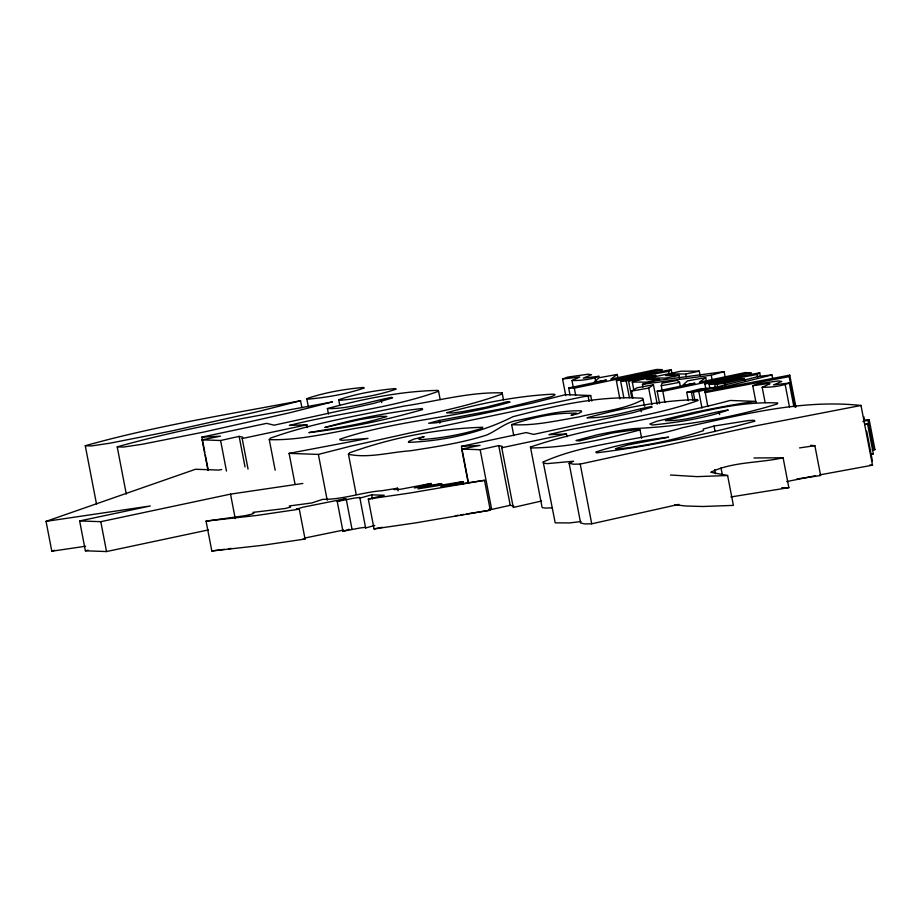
<?xml version="1.0" encoding="UTF-8"?>
<svg xmlns="http://www.w3.org/2000/svg" width="921" height="921" viewBox="0 0 921 921"><rect width="100%" height="100%" fill="white"/><g stroke="black" fill="none" stroke-linecap="round" stroke-linejoin="round"><path stroke-width="1.38" d="M662.326 391.31L661.255 385.749L661.969 383.217L677.027 380.408L679.571 382.365L680.366 386.532M789.182 376.608L789.734 375.146L705.014 391.333L705.141 392.622L789.182 376.608L795.076 407.163M248.06 469.1L242.177 438.534L242.707 437.187L239.138 436.37L220.591 440.503L202.09 439.847L207.985 470.401M541.525 501.024L513.262 507.471L501.761 447.744L502.29 446.397L498.733 445.58L480.175 449.713L461.686 449.057L468.098 482.397M269.277 439.651L270.429 438.154C313.451 422.716 359.006 415.59 403.594 406.138C436.243 401.372 469.054 391.886 502.152 392.887L501.024 394.395C458.013 409.799 412.481 416.914 367.893 426.377C335.232 431.166 302.41 440.652 269.277 439.651L275.172 470.205M356.22 494.542L348.46 454.272L349.589 452.787C392.012 437.648 437.763 428.576 482.777 427.275L481.879 428.392C461.962 434.516 441.182 438.315 420.379 439.662L418.456 438.799L424.167 436.623L413.897 439.133L409.235 441.124L408.36 442.379C444.175 440.929 480.681 433.112 512.87 416.718C555.052 405.827 598.926 395.374 642.662 398.263L644.712 406.357M619.868 398.862L616.391 380.81L617.864 379.487L671.225 369.666L672.031 373.834M705.958 389.502L704.887 383.953L706.361 382.629L759.721 372.809L760.251 375.584M573.334 387.488L571.987 380.546L579.804 377.023L562.57 379.003L565.77 395.673M765.121 402.569L762.185 387.292L769.991 383.769L768.828 383.458L752.756 385.749L755.968 402.419M643.376 399.415C623.966 409.995 600.515 411.388 579.251 416.891C556.975 420.609 534.261 426.112 511.65 424.604L513.791 435.714M678.881 504.374L591.719 523.807L584.87 523.922L580.633 523.036L569.132 463.309L573.599 461.225L547.247 463.631L543.701 463.125L543.194 461.962C586.965 442.437 636.791 441.493 682.426 427.735C741.083 415.175 800.43 398.977 860.997 405.459L872.498 465.186L819.725 474.891M632.831 398.033L631.495 391.091L648.695 388.063L653.461 384.782L657.214 404.227M730.906 496.949L788.848 487.646L783.103 457.783C759.422 463.159 732.794 461.49 710.782 472.266L727.625 475.524L733.381 505.387L702.815 506.492L685.673 505.997L674.851 504.731M616.391 380.81L668.646 371.347L671.225 369.666M704.887 383.953L757.131 374.49L759.721 372.809M328.486 414.139L327.416 408.579C363.288 398.839 400.589 391.241 437.797 390.377L438.557 391.252C390.711 408.613 338.629 412.746 289.378 425.433L306.889 424.788L307.43 427.563M618.026 378.612L617.22 374.444L610.819 379.141L656.708 369.448L662.349 369.643L574.313 388.178L568.66 387.971L570.007 394.925M706.511 381.755L705.705 377.587L699.315 382.273L745.193 372.591L750.845 372.786L751.375 375.561M631.495 391.091L637.136 387.753L653.461 384.782M552.531 507.816L545.474 508.081L542.308 507.678L541.962 506.769L530.461 447.042C595.058 425.099 664.26 418.433 730.111 400.462L755.761 401.372L742.971 403.191A79.183 5.25 -10.9 0 0 692.12 412.815L656.823 421.3L649.835 423.959L652.206 425.018C677.856 422.428 703.863 418.445 728.292 410.029C708.237 412.654 686.329 421.519 665.376 420.575C701.929 411.514 739.92 401.165 777.785 402.972L777.22 403.985C731.17 418.065 682.772 426.342 634.604 428.553A33.283 2.21 -10.9 0 0 596.382 435.034L576.028 440.537L579.24 440.929L612.799 432.905L639.162 429.186L640.026 429.934L641.626 438.269M511.65 424.604C532.085 417.558 554.972 412.389 576.454 413.276L571.055 415.394L578.779 413.402L581.565 411.791L581.255 410.835C559.945 410.236 538.831 416.211 518.016 420.31C506.113 421.899 497.363 430.349 486.829 434.977C461.985 443.001 436.001 446.777 410.271 450.806C389.963 452.176 368.458 458.497 348.46 454.272M633.878 390.343L632.278 382.019L636.446 380.569L681.114 371.198L699.258 371.151L700.064 375.319M96.509 504.063L85.273 445.729C155.776 425.905 228.592 414.3 300.557 400.739L301.904 407.681M117.209 446.858C187.7 427.033 260.528 415.429 332.493 401.878L289.562 412.804L203.875 432.041L141.995 444.302L123.379 447.065L117.209 446.858L126.304 494.082M571.987 380.546C581.013 380.615 590.706 379.59 599.134 376.263L583.258 378.186L591.558 374.709L588.082 374.202L567.658 377.115L562.57 379.003M762.185 387.292C771.199 387.361 780.893 386.336 789.32 383.009L793.867 406.622M306.774 398.643C324.894 392.427 344.12 389.249 363.162 387.442L364.302 387.994C346.169 394.2 326.943 397.388 307.902 399.184L306.774 398.643L308.374 406.978M338.698 399.772C356.83 393.566 376.056 390.377 395.097 388.581L396.226 389.123C378.105 395.339 358.879 398.517 339.837 400.324L338.698 399.772L339.768 405.332M398.091 490.928L397.573 488.222L394.073 489.535L400.52 489.27L430.89 483.49L431.419 486.207M752.756 385.749L757.845 383.861L778.268 380.949L781.756 381.467L773.444 384.932L789.32 383.009M85.618 546.234L51.806 551.219L46.05 521.367L195.528 469.261L218.853 470.078L221.673 469.491M51.806 551.219L54.489 550.286M294.985 483.939L289.102 453.374L318.378 454.421L350.705 446.144L409.419 433.089L581.876 397.009L590.695 395.512L591.766 401.072M640.026 429.934C604.452 439.352 567.704 447.721 530.807 447.951L530.461 447.042M862.885 421.622L869.194 419.757L874.95 449.621L873.568 449.885L867.812 420.022M374.778 525.431L365.614 527.975L365.556 527.319L359.812 528.021L342.969 531.279L337.224 501.415L345.985 498.606L303.113 507.16L296.251 509.244L299.302 509.175L305.058 539.038L262.957 545.255L211.818 550.977L206.062 521.125L245.458 515.633L252.25 514.022L253.874 513.147L252.976 512.364L285.153 508.507L290.587 507.137L289.275 505.951L311.77 502.97L322.695 499.343C342.819 499.643 363.369 491.987 382.238 490.686L397.573 488.222M342.969 531.279L349.232 529.276M327.416 408.579C349.036 409.097 370.633 401.314 391.736 397.319L392.588 397.884L373.673 403.398L274.136 425.18L266.595 423.361L201.883 437.107L204.83 452.384M567.014 436.773L566.473 433.998L548.962 434.643C598.213 421.956 650.295 417.823 698.153 400.462L697.381 399.587C660.184 400.451 622.872 408.049 586.999 417.789C608.631 418.295 630.217 410.524 651.32 406.529L652.172 407.094L633.257 412.608L533.72 434.39L526.179 432.571L461.467 446.317L468.421 482.431M300.557 400.739L257.638 411.675L171.939 430.913L110.059 443.174L91.444 445.937L85.273 445.729M642.985 387.073L642.455 384.299L711.231 375.215L724.136 371.647L725.207 377.196M463.562 484.319L463.044 481.602L440.699 486.829L484.515 480.313L490.271 510.176L415.762 522.863L374.076 528.93L368.319 499.078L384.276 495.256L371.647 494.842L359.858 498.111L359.812 497.455L354.067 498.157L337.224 501.415M569.132 463.309L573.369 464.196L580.218 464.08L756.014 425.801L860.997 405.459M642.455 384.299L655.326 380.81L724.136 371.647M686.744 392.358L700.616 388.823L706.269 388.328L691.372 392.035L686.744 392.358L688.344 400.693M304.863 538.025L343.475 530.059M693.237 391.897L708.307 388.109L714.754 387.453L698.786 391.413L693.237 391.897L694.848 400.232M771.936 374.916L724.735 386.82L712.819 388.075L759.111 376.332L771.936 374.916L772.742 379.084M289.102 453.374L367.986 438.419L342.681 440.296L340.045 439.962L339.837 439.202C394.913 420.437 454.329 418.33 510.096 402.109L507.586 401.602L485.62 407.312L462.595 411.629L453.167 412.988L446.639 412.746C481.223 403.168 516.934 395.972 552.853 394.176A45.843 3.039 -10.9 0 1 550.148 397.02L504.04 408.394L439.271 420.425L428.645 423.28L436.117 422.797L478.862 414.531L531.417 403.283L565.598 394.625L590.695 395.512M717.574 386.762L717.045 383.988L725.092 383.286L744.398 378.566L744.939 381.34M714.051 426.055L703.195 429.105L703.54 430.602C675.392 439.801 645.943 445.845 616.506 449.218L615.562 448.619L627.869 444.924L668.6 437.164C644.021 440.238 619.234 444.072 595.737 452.073L596.681 452.833C649.984 446.236 703.137 435.322 754.921 421.15L754.08 420.264L748.232 420.586L714.051 426.055L715.122 431.615M628.548 380.845L647.82 376.217L655.913 375.423L636.595 380.154L628.548 380.845L631.76 397.515M717.045 383.988L736.316 379.36L744.398 378.566M430.89 483.49L414.45 487.923L441.585 483.629L442.115 486.346M620.639 381.156L640.003 376.631L646.623 376.171L626.188 380.96L620.639 381.156L623.851 397.826M709.135 384.299L728.488 379.763L735.108 379.314L714.684 384.103L709.135 384.299L709.941 388.466M242.177 438.534L306.889 424.788M501.761 447.744L566.473 433.998M488.832 509.336L491.676 509.44L510.234 505.307L513.791 506.124M441.585 483.629L417.996 488.855L463.044 481.602M208.376 529.92L106.537 551.552L85.388 550.804L79.632 520.941L150.319 505.963L46.05 521.367M79.632 520.941L100.792 521.689L230.526 494.128L302.825 483.444M85.388 550.804L88.163 550.217M568.66 387.971L606.455 380.062L594.057 382.284L599.064 377.737L617.22 374.444M679.468 378.128L678.927 375.354L665.584 375.572L673.769 373.891L685.638 374.018L699.258 371.151M659.563 403.617L657.157 391.114L694.952 383.205L682.553 385.427L687.55 380.88L705.705 377.587M657.157 391.114L662.798 391.31L750.845 372.786M678.927 375.354L665.987 378.047L653.956 378.013L646.415 379.613L659.643 379.394L646.427 382.169L632.278 382.019M864.842 424.581L867.582 424.017L873.327 453.88L870.598 454.444M786.707 481.591L815.58 475.72M202.09 439.847L220.499 436.186L201.883 437.107M461.686 449.057L480.083 445.396L461.467 446.317M374.076 528.93L382.457 527.319M661.255 385.749L679.571 382.365M484.515 480.313L410.006 493.011L368.319 499.078M455.365 515.748L458.151 515.3M460.949 514.851L463.735 514.413M466.533 513.964L490.271 510.176M299.302 509.175L257.212 515.392L206.062 521.125M799.566 447.905L814.878 445.683L820.623 475.547L796.964 478.978M581.001 521.539L569.788 522.921L555.202 522.852L543.194 461.962M211.818 550.977L224.344 549.33M228.523 548.789L231.309 548.421M864.865 424.328L867.582 424.017M870.621 454.191L873.327 453.88M863.794 420.137L869.194 419.757M872.245 449.816L874.95 449.621M727.625 475.524L697.07 476.629L670.453 475.017M303.021 539.084L305.058 539.038M783.103 457.783L753.965 457.967M781.664 487.773L788.848 487.646M869.643 465.082L872.498 465.186M810.653 445.327L814.878 445.683M863.783 416.58L864.566 420.655M866.684 431.178L872.429 461.041M789.734 375.146L795.894 407.094M785.222 384.828L789.504 407.059M757.131 374.49L757.672 377.265M725.092 383.286L725.621 386.072M714.684 384.103L715.49 388.271M719.094 411.802L719.635 414.577M711.231 375.215L712.025 379.383M720.993 467.926L722.306 474.718M705.014 391.333L707.812 406.506M714.742 469.618L715.525 473.693M698.786 391.413L701.986 408.072M691.372 392.035L692.972 400.37M685.638 374.018L686.18 376.793M673.769 373.891L674.299 376.666M668.646 371.347L669.176 374.122M662.798 391.31L664.939 402.431M648.695 388.063L651.907 404.722M640.751 409.028L641.292 411.814M626.188 380.96L629.4 397.63M595.035 378.082L595.841 382.25M588.047 395.869L589.118 401.429M574.313 388.178L575.648 395.121M580.218 464.08L591.719 523.807M502.152 392.887L503.488 399.829M498.733 445.58L510.234 505.307M480.175 449.713L491.676 509.44M438.557 391.252L440.169 399.587M439.271 420.425L439.801 423.2M381.167 399.829L381.697 402.604M371.647 494.842L372.429 498.917M359.812 497.455L365.614 527.975M346.284 499.435L352.029 529.299M318.378 454.421L327.208 500.253M239.138 436.37L245.032 466.924M220.591 440.503L226.474 471.057M230.526 494.128L235.223 518.558M205.36 455.17L208.307 470.447M100.792 521.689L106.537 551.552M386.693 416.476C361.562 424.823 334.876 427.908 308.869 432.617C347.275 428.092 385.462 420.31 422.601 409.534L422.302 408.487C389.445 412.24 356.669 418.491 324.848 427.482L360.169 419.516L380.776 416.257L386.693 416.476"/></g></svg>
